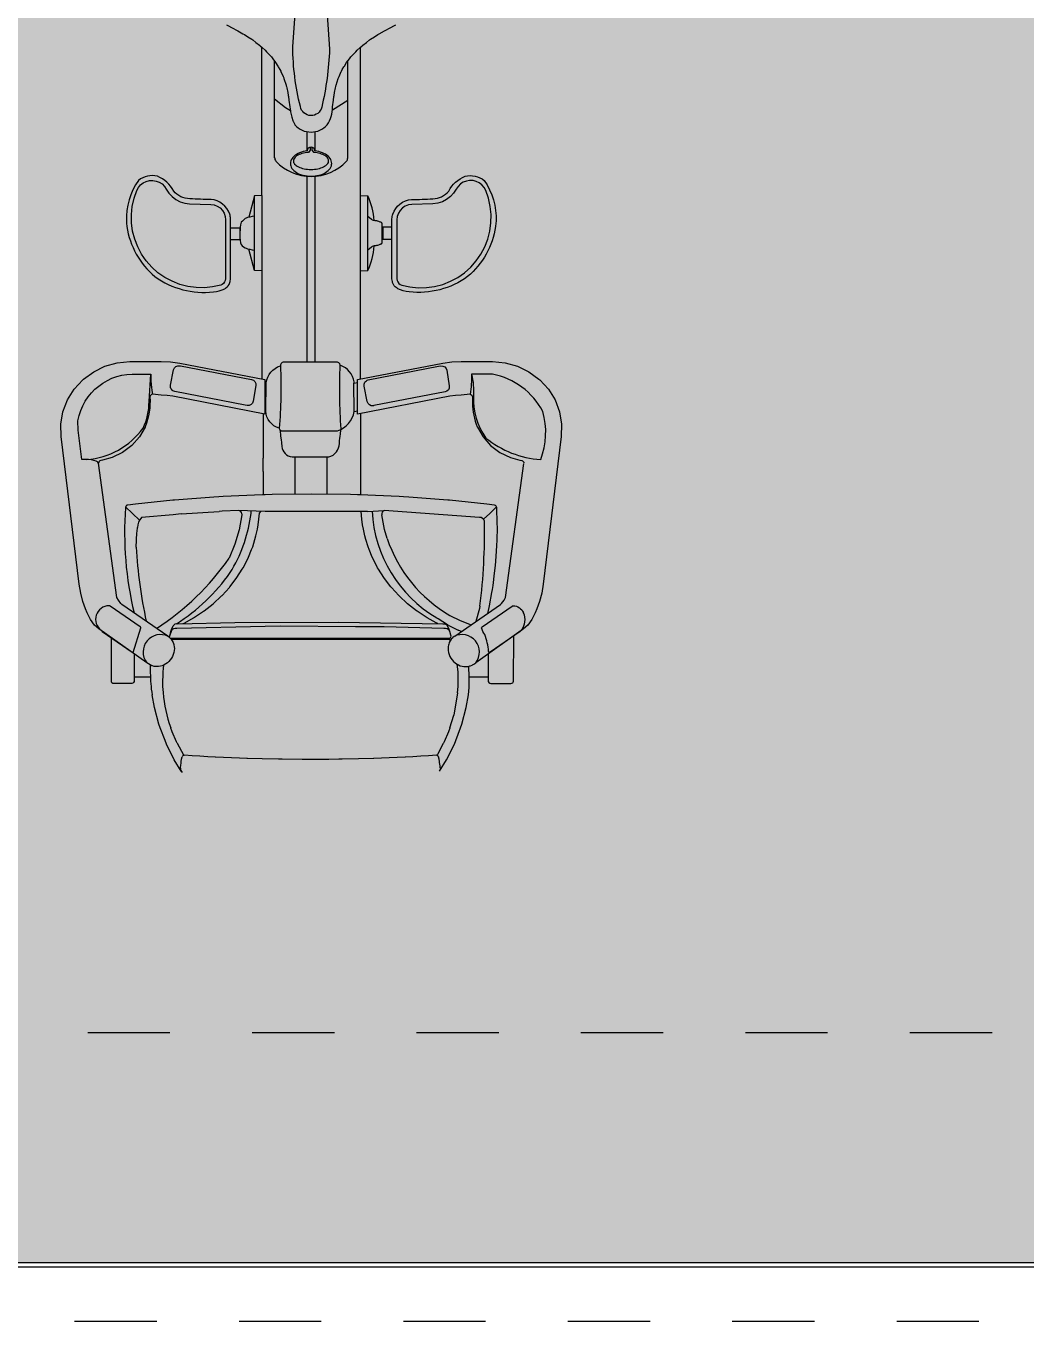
# Model space of a CAD drawing. Header units: metres. Extents: x -154 to 570, y -18 to 184.
# Drawn here: x -19.585 to -18.368, y 3.204 to 4.78 of the extents above; entities that cross this region are included whole.
import ezdxf
from ezdxf.xclip import XClip

# ---------------------------------------------------------------- set-up
doc = ezdxf.new("R2010")
doc.units = ezdxf.units.M
doc.header["$XCLIPFRAME"] = 0
doc.linetypes.add('PUC TORRE B$0$DASHEDX2', pattern=[1.5, 1, -0.5])
doc.linetypes.add('PUC TORRE B$0$ESTILO_TQS_0004', pattern=[1.12, 0.5, -0.2, 0.01, -0.2, 0.01, -0.2])
for name, color, linetype in [('ARQ-AUX', 7, 'Continuous'), ('PUC TORRE B$0$1', 232, 'PUC TORRE B$0$DASHEDX2'), ('PUC TORRE B$0$205', 7, 'PUC TORRE B$0$ESTILO_TQS_0004'), ('PUC TORRE B$0$LAY', 7, 'Continuous'), ('PUC$0$ARQ-ALV ACAB', 4, 'Continuous'), ('PUC$0$ARQ-ALV OSSO', 5, 'Continuous')]:
    doc.layers.add(name, color=color, linetype=linetype)
doc.layers.add('PUC$0$ARQ-FORRO', color=9, linetype='Continuous', lineweight=5)

# ---------------------------------------------------------------- blocks, each defined once
blk = doc.blocks.new('PUC TORRE B$0$A$Cf91409fb')
at = {"layer": 'PUC TORRE B$0$LAY'}
for points in [[(-10.5377, 0.7162), (-10.5292, 0.7118), (-10.5263, 0.7103), (-10.5238, 0.7089), (-10.5176, 0.7054), (-10.5156, 0.7043), (-10.5118, 0.7018), (-10.5069, 0.6986), (-10.5057, 0.6978), (-10.502, 0.6949), (-10.4974, 0.6914), (-10.4966, 0.6908), (-10.4942, 0.6886), (-10.4906, 0.6853), (-10.4889, 0.6835), (-10.4837, 0.678), (-10.483, 0.6771), (-10.4812, 0.6748), (-10.4778, 0.6704), (-10.475, 0.6658), (-10.4745, 0.665), (-10.4725, 0.6618), (-10.4715, 0.6597), (-10.4713, 0.6595), (-10.4687, 0.6534), (-10.468, 0.6517), (-10.4677, 0.6511), (-10.465, 0.6427), (-10.4648, 0.642), (-10.4647, 0.6414), (-10.4643, 0.6394), (-10.463, 0.6337), (-10.4625, 0.6304), (-10.4623, 0.629), (-10.4617, 0.6247), (-10.4606, 0.6163), (-10.4598, 0.6114), (-10.4596, 0.6105), (-10.4586, 0.6056), (-10.4586, 0.6054), (-10.4582, 0.6038), (-10.4569, 0.5998), (-10.4568, 0.5996), (-10.4566, 0.5989), (-10.4545, 0.5949), (-10.4543, 0.5946, 0.449809), (-10.415, 0.5945, 0.159486), (-10.4087, 0.6163), (-10.4075, 0.6247), (-10.407, 0.629), (-10.4067, 0.6304), (-10.4062, 0.6337), (-10.405, 0.6394), (-10.4046, 0.6414), (-10.4044, 0.642), (-10.4042, 0.6427), (-10.4016, 0.6511), (-10.4013, 0.6517), (-10.4006, 0.6534), (-10.3979, 0.6595), (-10.3978, 0.6597), (-10.3967, 0.6618), (-10.3948, 0.665), (-10.3942, 0.6658), (-10.3914, 0.6704), (-10.388, 0.6748), (-10.3862, 0.6771), (-10.3856, 0.678), (-10.3804, 0.6835), (-10.3786, 0.6853), (-10.375, 0.6886), (-10.3726, 0.6908), (-10.3718, 0.6914), (-10.3672, 0.6949), (-10.3635, 0.6978), (-10.3623, 0.6986), (-10.3575, 0.7018), (-10.3536, 0.7043), (-10.3517, 0.7054), (-10.3455, 0.7089), (-10.343, 0.7103), (-10.34, 0.7118), (-10.3316, 0.7162)], [(-10.4241, 0.8599), (-10.4122, 0.6865, -0.047348), (-10.4217, 0.616, -0.812276), (-10.4477, 0.6168, -0.059627), (-10.4569, 0.6893), (-10.4449, 0.8614)], [(-10.479, 0.5548, 0.189826), (-10.4774, 0.5503, 0.431689), (-10.3916, 0.5503, 0.202758), (-10.3901, 0.5543), (-10.3901, 0.6721)], [(-10.43, 0.5628, 0.97229), (-10.4395, 0.5628)], [(-10.4357, 0.5673), (-10.4357, 0.5656), (-10.4357, 0.5648, -0.15411), (-10.4359, 0.5639), (-10.438, 0.5609)], [(-10.4339, 0.5673), (-10.4339, 0.5656), (-10.4339, 0.5648, 0.15411), (-10.4336, 0.5639), (-10.4315, 0.5609)], [(-10.4395, 0.5628, 0.067265), (-10.4486, 0.5605, 0.088718), (-10.4556, 0.5562, 0.129004), (-10.4594, 0.5506, 0.157649), (-10.4594, 0.5446, 0.129514), (-10.4557, 0.539, 0.089074), (-10.4487, 0.5347, 0.067411), (-10.4396, 0.5324, 0.061203), (-10.4298, 0.5324, 0.067469), (-10.4207, 0.5347, 0.089215), (-10.4138, 0.539, 0.129714), (-10.41, 0.5446, 0.157646), (-10.4101, 0.5507, 0.128803), (-10.4139, 0.5563, 0.088579), (-10.4209, 0.5605, 0.067208), (-10.43, 0.5628, 0.061205)], [(-10.438, 0.5609, 0.053785), (-10.446, 0.5595, 0.076535), (-10.4522, 0.5567, 0.135428), (-10.4557, 0.553, 0.199813), (-10.4559, 0.5489, 0.145196), (-10.4528, 0.545, 0.081147), (-10.4469, 0.5421, 0.055317), (-10.439, 0.5405, 0.048771), (-10.4305, 0.5405, 0.055279), (-10.4227, 0.5421, 0.081034), (-10.4168, 0.545, 0.144967), (-10.4136, 0.5488, 0.19984), (-10.4138, 0.553, 0.135649), (-10.4173, 0.5567, 0.076635), (-10.4235, 0.5595, 0.053818), (-10.4315, 0.5609, 0.04885)], [(-10.3579, 0.4782, 0.093667), (-10.3658, 0.5082)], [(-10.5033, 0.4835), (-10.5065, 0.4829), (-10.5092, 0.4824), (-10.5114, 0.4819), (-10.5122, 0.4817), (-10.5138, 0.4812), (-10.5148, 0.4807), (-10.515, 0.4806), (-10.5182, 0.4775), (-10.5198, 0.4761, 0.083956), (-10.5206, 0.4511, 0.243568), (-10.515, 0.445), (-10.5148, 0.4449), (-10.5138, 0.4444), (-10.5122, 0.4439), (-10.5114, 0.4437), (-10.5092, 0.4432), (-10.5065, 0.4427), (-10.5033, 0.4422)], [(-10.3658, 0.4172, 0.093667), (-10.3579, 0.4472)], [(-10.6067, -0.0291), (-10.6062, -0.0297), (-10.6047, -0.0313), (-10.6035, -0.0332), (-10.6025, -0.0352), (-10.6017, -0.0374), (-10.6016, -0.038), (-10.6012, -0.0403), (-10.601, -0.0426), (-10.6012, -0.045), (-10.6016, -0.0474), (-10.6023, -0.0498), (-10.6033, -0.0521), (-10.6045, -0.0543), (-10.6059, -0.0563), (-10.6076, -0.0582), (-10.6094, -0.0599), (-10.6114, -0.0613), (-10.6135, -0.0625), (-10.6157, -0.0634), (-10.618, -0.0641), (-10.6203, -0.0644), (-10.6209, -0.0645), (-10.6232, -0.0645), (-10.6254, -0.0643), (-10.6276, -0.0637), (-10.6283, -0.0634), (-10.6346, -0.0597), (-10.6927, -0.0187), (-10.698, -0.014), (-10.7028, -0.0073), (-10.7071, 0.0011), (-10.709, 0.0058), (-10.7123, 0.0148), (-10.7148, 0.0249), (-10.7166, 0.0359), (-10.7387, 0.2153), (-10.739, 0.2305), (-10.7365, 0.2456), (-10.7311, 0.2599), (-10.723, 0.2729), (-10.7125, 0.2843), (-10.7114, 0.2852), (-10.6991, 0.2943), (-10.6854, 0.3011), (-10.6705, 0.3052), (-10.6551, 0.3066), (-10.6169, 0.3067), (-10.6056, 0.3062), (-10.5944, 0.3046), (-10.4908, 0.2846), (-10.4908, 0.2427), (-10.6029, 0.2644), (-10.6099, 0.2653), (-10.6169, 0.2657), (-10.6277, 0.2668, 0.301439), (-10.6308, 0.2637, -0.114381), (-10.6365, 0.2271), (-10.6366, 0.2269), (-10.6435, 0.2149), (-10.6527, 0.2044), (-10.664, 0.1959), (-10.6767, 0.1897), (-10.6883, 0.1868), (-10.6905, 0.1862), (-10.6915, 0.1858), (-10.6924, 0.1852), (-10.693, 0.1843), (-10.693, 0.1841), (-10.6932, 0.1831), (-10.6942, 0.1844), (-10.6943, 0.1845), (-10.6952, 0.1852), (-10.6959, 0.1856), (-10.6988, 0.1864), (-10.7017, 0.1872), (-10.7056, 0.1874), (-10.7095, 0.1876), (-10.7136, 0.1873), (-10.718, 0.223), (-10.7183, 0.2345, -0.383943), (-10.6456, 0.2913), (-10.6296, 0.2913), (-10.6295, 0.2869), (-10.6294, 0.283), (-10.6291, 0.2786), (-10.6289, 0.275), (-10.6285, 0.2717), (-10.6281, 0.2689), (-10.6277, 0.2668)], [(-10.4702, 0.2034, 0.349614), (-10.4577, 0.1907), (-10.4132, 0.1907, 0.349601), (-10.4003, 0.2071), (-10.4002, 0.208), (-10.3999, 0.21), (-10.3995, 0.2133), (-10.3992, 0.2155), (-10.3989, 0.2188), (-10.3987, 0.2199), (-10.3985, 0.2219), (-10.3982, 0.2249, -0.027381), (-10.3992, 0.3021, 0.400188), (-10.4045, 0.306), (-10.4685, 0.306, 0.344495), (-10.472, 0.3012, -0.031058), (-10.4734, 0.2254, -0.314039), (-10.4898, 0.2462), (-10.4891, 0.2808, -0.318493), (-10.472, 0.3012)], [(-10.3821, 0.2818, 0.27166), (-10.3992, 0.3021)], [(-10.2413, 0.2668), (-10.2521, 0.2657), (-10.2591, 0.2653), (-10.266, 0.2644), (-10.3782, 0.2427), (-10.3782, 0.2438), (-10.3782, 0.2461), (-10.3782, 0.2469), (-10.3782, 0.2498), (-10.3782, 0.2537), (-10.3782, 0.26), (-10.3782, 0.2617), (-10.3782, 0.2704), (-10.3782, 0.2713), (-10.3782, 0.2775), (-10.3782, 0.2804), (-10.3782, 0.2823), (-10.3782, 0.2846), (-10.2745, 0.3046), (-10.2634, 0.3062), (-10.2521, 0.3067), (-10.2139, 0.3066), (-10.1985, 0.3052), (-10.1836, 0.3011), (-10.1698, 0.2943), (-10.1576, 0.2852), (-10.1565, 0.2843), (-10.146, 0.2729), (-10.1379, 0.2599), (-10.1325, 0.2456), (-10.1299, 0.2305), (-10.1303, 0.2153), (-10.1523, 0.0359), (-10.1541, 0.0249), (-10.1567, 0.0148), (-10.16, 0.0058), (-10.1619, 0.0011), (-10.1662, -0.0073), (-10.171, -0.014), (-10.1763, -0.0187), (-10.2344, -0.0597, 0.796532), (-10.2606, -0.0277), (-10.2623, -0.0291), (-10.2628, -0.0297), (-10.2643, -0.0313), (-10.2655, -0.0332), (-10.2665, -0.0352), (-10.2672, -0.0374), (-10.2674, -0.038), (-10.2678, -0.0403), (-10.268, -0.0426), (-10.2678, -0.045), (-10.2674, -0.0474), (-10.2667, -0.0498), (-10.2657, -0.0521), (-10.2645, -0.0543), (-10.263, -0.0563), (-10.2614, -0.0582), (-10.2596, -0.0599), (-10.2576, -0.0613), (-10.2555, -0.0625), (-10.2533, -0.0634), (-10.251, -0.0641), (-10.2487, -0.0644), (-10.2481, -0.0645), (-10.2458, -0.0645), (-10.2436, -0.0643), (-10.2414, -0.0637), (-10.2407, -0.0634), (-10.2386, -0.0626), (-10.2384, -0.0624), (-10.2368, -0.0614), (-10.2344, -0.0597)], [(-10.2394, 0.2913, -0.070135), (-10.2371, 0.2646, 0.168646), (-10.2221, 0.2136, 0.152931), (-10.1554, 0.1873, 0.161102), (-10.1527, 0.2458, 0.2253), (-10.2139, 0.2913), (-10.2394, 0.2913, -0.046233), (-10.2413, 0.2668, -0.30186), (-10.2382, 0.2637), (-10.2382, 0.2559, 0.104633), (-10.2325, 0.2271), (-10.2324, 0.2269), (-10.2255, 0.2149), (-10.2163, 0.2044), (-10.205, 0.1959), (-10.1922, 0.1897), (-10.1807, 0.1868), (-10.1785, 0.1862), (-10.1774, 0.1858), (-10.1766, 0.1852), (-10.176, 0.1843), (-10.1759, 0.1841), (-10.1758, 0.1834)], [(-10.639, 0.2257, 0.116824), (-10.6318, 0.258)], [(-10.4734, 0.2254, 0.365363), (-10.4694, 0.2222), (-10.4024, 0.2222, 0.267959), (-10.3821, 0.2459)], [(-10.7076, 0.1875, 0.223445), (-10.639, 0.2257)], [(-10.2196, 0.0005), (-10.2193, 0.0017), (-10.2177, 0.0096), (-10.2147, 0.0256), (-10.2141, 0.0294), (-10.2133, 0.0342), (-10.2115, 0.0493), (-10.2103, 0.0584), (-10.2096, 0.0693), (-10.2086, 0.0828), (-10.2084, 0.0894), (-10.2081, 0.1048), (-10.2082, 0.1096), (-10.2087, 0.129, 0.26476), (-10.2115, 0.132), (-10.2209, 0.1331), (-10.2661, 0.1378), (-10.2683, 0.138), (-10.3159, 0.1417), (-10.3221, 0.142), (-10.3275, 0.1424), (-10.3752, 0.1445), (-10.3783, 0.1446), (-10.3868, 0.1448), (-10.4345, 0.1454), (-10.4822, 0.1448), (-10.4907, 0.1446), (-10.4938, 0.1445), (-10.5415, 0.1424), (-10.5468, 0.142), (-10.553, 0.1417), (-10.6006, 0.138), (-10.6029, 0.1378), (-10.6481, 0.1331), (-10.6575, 0.132, 0.439167), (-10.6603, 0.129, 0.078917), (-10.6499, 0.0008)], [(-10.6409, 0.1168, 0.181418), (-10.646, 0.1046)], [(-10.533, 0.0499, 0.102103), (-10.5083, 0.1174)], [(-10.5188, 0.1213, 0.350831), (-10.5231, 0.1254)], [(-10.3605, 0.1244, 0.250366), (-10.2819, -0.0053)], [(-10.3459, 0.1254, 0.38785), (-10.3486, 0.1203)], [(-10.2238, 0.1126, 0.358317), (-10.2298, 0.117)], [(-10.2292, 0.0091, 0.035263), (-10.2238, 0.1126)], [(-10.6473, 0.0807, 0.041298), (-10.6351, -0.0094)], [(-10.3422, 0.0915, 0.181556), (-10.2658, -0.0022)], [(-10.6227, -0.018, 0.100821), (-10.5345, 0.0674)], [(-10.5983, -0.0125, 0.094666), (-10.533, 0.0499)], [(-10.1765, 0.0012, -0.262772), (-10.179, -0.0204), (-10.1797, -0.0211), (-10.1804, -0.0216), (-10.2168, -0.0468), (-10.2172, -0.0471), (-10.2177, -0.0473, -0.262293), (-10.2187, -0.0459, 0.067039), (-10.2233, -0.0256, -0.081114), (-10.2274, -0.0173), (-10.2271, -0.0167), (-10.2265, -0.0163), (-10.1901, 0.009), (-10.1895, 0.0093), (-10.1887, 0.0096, -0.29489), (-10.1764, 0.0011)], [(-10.6497, -0.049), (-10.6497, -0.0817), (-10.6499, -0.0827), (-10.6506, -0.0839), (-10.6516, -0.0846), (-10.6529, -0.0849), (-10.6759, -0.0849, -0.41262), (-10.6775, -0.0833), (-10.6775, -0.0833), (-10.6775, -0.0822), (-10.6776, -0.0293)], [(-10.6084, -0.0277, 0.796551), (-10.6346, -0.0597)], [(-10.2667, -0.0301, 0.456939), (-10.2645, -0.0261)], [(-10.2192, -0.0491), (-10.2192, -0.0526), (-10.2192, -0.0574), (-10.2192, -0.062), (-10.2192, -0.0663), (-10.2192, -0.0701), (-10.2192, -0.0735), (-10.2192, -0.0764), (-10.2192, -0.0787), (-10.2192, -0.0804), (-10.2192, -0.0814), (-10.2192, -0.0817), (-10.2191, -0.0827), (-10.2184, -0.0839), (-10.2173, -0.0846), (-10.216, -0.0849), (-10.1915, -0.0849, 0.406198), (-10.1884, -0.0823), (-10.1882, -0.0271)], [(-10.6302, -0.072, 0.043548), (-10.628, -0.0987)], [(-10.2431, -0.0987, 0.042725), (-10.2429, -0.0641)], [(-10.6146, -0.0961, 0.069926), (-10.6053, -0.139)], [(-10.5887, -0.1724, 0.329081), (-10.5916, -0.1741)], [(-10.5936, -0.188, 0.136009), (-10.5915, -0.1933)]]:
    blk.add_lwpolyline(points, format="xyb", dxfattribs=at)
for points in [[(-10.4945, 0.5087), (-10.4945, 0.6888)], [(-10.3747, 0.4169), (-10.3747, 0.6889)], [(-10.479, 0.5543), (-10.479, 0.6719)], [(-10.479, 0.626), (-10.4658, 0.6157), (-10.4599, 0.612)], [(-10.3901, 0.6242), (-10.4088, 0.6126)], [(-10.4398, 0.5863), (-10.4398, 0.5824), (-10.4398, 0.5807), (-10.4398, 0.5628)], [(-10.4296, 0.5628), (-10.4296, 0.5863)], [(-10.4398, 0.5324), (-10.4398, 0.306)], [(-10.4297, 0.306), (-10.4297, 0.4464), (-10.4297, 0.5324)], [(-10.4945, 0.4169), (-10.5033, 0.4172), (-10.5033, 0.5084), (-10.5105, 0.4821)], [(-10.4945, 0.5087), (-10.5033, 0.5084)], [(-10.4945, 0.5087), (-10.4945, 0.2852)], [(-10.3747, 0.5087), (-10.3658, 0.5084)], [(-10.3747, 0.2852), (-10.3747, 0.4169), (-10.3658, 0.4172), (-10.3656, 0.5082)], [(-10.3656, 0.4835), (-10.3613, 0.4798), (-10.3603, 0.4792), (-10.3592, 0.4788), (-10.3587, 0.4786), (-10.358, 0.4784), (-10.357, 0.4783), (-10.3558, 0.4781), (-10.3552, 0.478), (-10.3541, 0.4778), (-10.3538, 0.4777), (-10.3527, 0.4774), (-10.352, 0.4771), (-10.3509, 0.4767), (-10.3506, 0.4766), (-10.3502, 0.4764), (-10.3496, 0.476), (-10.3491, 0.4757), (-10.349, 0.4755), (-10.3486, 0.475), (-10.3486, 0.4746), (-10.3486, 0.451), (-10.3486, 0.4506), (-10.349, 0.4502), (-10.3491, 0.4499), (-10.3496, 0.4496), (-10.3502, 0.4492), (-10.3506, 0.449), (-10.3509, 0.4489), (-10.352, 0.4485), (-10.3527, 0.4482), (-10.3538, 0.4479), (-10.3541, 0.4479), (-10.3552, 0.4476), (-10.3558, 0.4475), (-10.357, 0.4473), (-10.358, 0.4472), (-10.3587, 0.447), (-10.3592, 0.4468), (-10.3603, 0.4464), (-10.3613, 0.4458), (-10.3656, 0.4422)], [(-10.5326, 0.4692), (-10.5214, 0.4692), (-10.5214, 0.4667), (-10.5214, 0.4635), (-10.5214, 0.4601), (-10.5214, 0.457), (-10.5214, 0.4545), (-10.5326, 0.4545)], [(-10.3363, 0.47), (-10.3475, 0.47), (-10.3475, 0.4675), (-10.3475, 0.4643), (-10.3475, 0.4609), (-10.3475, 0.4578), (-10.3475, 0.4553), (-10.3363, 0.4553)], [(-10.5033, 0.4172), (-10.5105, 0.4435)], [(-10.6318, 0.258), (-10.6296, 0.2913)], [(-10.4909, 0.2812), (-10.4891, 0.2808)], [(-10.3828, 0.2803), (-10.3782, 0.2812)], [(-10.3821, 0.2459), (-10.3828, 0.2803)], [(-10.3821, 0.2816), (-10.3821, 0.2818)], [(-10.3821, 0.2804), (-10.3821, 0.2816)], [(-10.4928, 0.243), (-10.4928, 0.1889)], [(-10.4908, 0.2465), (-10.4898, 0.2462)], [(-10.3821, 0.2459), (-10.3782, 0.2465)], [(-10.3741, 0.1444), (-10.3741, 0.2296), (-10.3741, 0.2381), (-10.3741, 0.2435)], [(-10.4725, 0.2236), (-10.4724, 0.2219), (-10.4722, 0.2202), (-10.472, 0.2188), (-10.4718, 0.2164), (-10.4714, 0.2133), (-10.4711, 0.2113), (-10.4707, 0.208), (-10.4701, 0.2029)], [(-10.4231, 0.2222), (-10.423, 0.2222)], [(-10.3741, 0.209), (-10.3741, 0.2089)], [(-10.3741, 0.2086), (-10.3741, 0.2089)], [(-10.4546, 0.1907), (-10.4546, 0.1452)], [(-10.4149, 0.1452), (-10.4149, 0.1907)], [(-10.6708, 0.0197), (-10.6932, 0.1831)], [(-10.4928, 0.1729), (-10.4928, 0.1889)], [(-10.1982, 0.0197), (-10.1758, 0.1827)], [(-10.4928, 0.1729), (-10.4928, 0.1445)], [(-10.4345, 0.1452), (-10.4345, 0.1454)], [(-10.6602, 0.13), (-10.6432, 0.1138)], [(-10.209, 0.1298), (-10.2135, 0.1255), (-10.2144, 0.1246), (-10.2174, 0.1218), (-10.2248, 0.1147)], [(-10.6023, 0.1203), (-10.6409, 0.1168)], [(-10.5928, 0.1212), (-10.6023, 0.1203)], [(-10.5928, 0.1212), (-10.5464, 0.1242)], [(-10.5537, 0.012), (-10.5435, 0.0215), (-10.543, 0.0219), (-10.5341, 0.0317), (-10.5336, 0.0324), (-10.5258, 0.0426), (-10.5249, 0.0438), (-10.5184, 0.054), (-10.5173, 0.0558), (-10.5121, 0.0659), (-10.5108, 0.0685), (-10.507, 0.078), (-10.5057, 0.0811), (-10.503, 0.0902), (-10.5017, 0.0945), (-10.5, 0.1026), (-10.4989, 0.1081), (-10.4982, 0.1148), (-10.4974, 0.122)], [(-10.5231, 0.1254), (-10.5429, 0.1244), (-10.5464, 0.1242)], [(-10.5188, 0.1213), (-10.5187, 0.1209), (-10.5188, 0.1201), (-10.522, 0.102), (-10.5273, 0.0844), (-10.5345, 0.0674)], [(-10.4905, 0.1243), (-10.5231, 0.1254)], [(-10.5083, 0.1174), (-10.5075, 0.1217)], [(-10.5075, 0.1217), (-10.5076, 0.1249)], [(-10.4974, 0.122), (-10.4955, 0.1244)], [(-10.3662, 0.124), (-10.4905, 0.1243)], [(-10.3173, 0.012), (-10.3275, 0.0215), (-10.328, 0.0219), (-10.3369, 0.0317), (-10.3375, 0.0324), (-10.3453, 0.0426), (-10.3462, 0.0438), (-10.3526, 0.054), (-10.3537, 0.0558), (-10.3589, 0.0659), (-10.3602, 0.0685), (-10.3641, 0.078), (-10.3653, 0.0811), (-10.3681, 0.0902), (-10.3694, 0.0945), (-10.371, 0.1026), (-10.3721, 0.1081), (-10.3728, 0.1148), (-10.3738, 0.1242)], [(-10.3662, 0.124), (-10.3459, 0.1254)], [(-10.3422, 0.0915), (-10.3454, 0.1024), (-10.3486, 0.1203)], [(-10.2298, 0.117), (-10.3459, 0.1254)], [(-10.6473, 0.0807), (-10.6465, 0.0984), (-10.6464, 0.0999), (-10.646, 0.1046)], [(-10.6648, 0.0111), (-10.6661, 0.0123), (-10.6691, 0.0164), (-10.6708, 0.0197)], [(-10.2041, 0.0111), (-10.2029, 0.0123), (-10.1999, 0.0164), (-10.1982, 0.0197)], [(-10.609, -0.0274), (-10.6648, 0.0111)], [(-10.5903, -0.0122), (-10.5884, -0.0112), (-10.5777, -0.0053), (-10.5763, -0.0044), (-10.5654, 0.0028), (-10.5647, 0.0034), (-10.5538, 0.0119)], [(-10.2806, -0.0122), (-10.2826, -0.0112), (-10.2933, -0.0053), (-10.2947, -0.0044), (-10.3057, 0.0028), (-10.3063, 0.0034), (-10.3172, 0.0119)], [(-10.26, -0.0274), (-10.2041, 0.0111)], [(-10.2292, 0.0091), (-10.2299, 0.0062), (-10.2343, -0.0097)], [(-10.6057, -0.0232), (-10.6045, -0.0192), (-10.6025, -0.0149)], [(-10.6031, -0.0188), (-10.6018, -0.0182), (-10.6016, -0.0182), (-10.6, -0.0179), (-10.5996, -0.0178), (-10.598, -0.0178), (-10.4904, -0.0154), (-10.4719, -0.015), (-10.3807, -0.0156), (-10.3458, -0.0158), (-10.273, -0.0178), (-10.2715, -0.0178), (-10.2711, -0.0179), (-10.2695, -0.0182), (-10.2693, -0.0182), (-10.268, -0.0188)], [(-10.5966, -0.0123), (-10.5983, -0.0125), (-10.5998, -0.0129), (-10.6002, -0.013), (-10.6013, -0.0136), (-10.6017, -0.0139), (-10.6022, -0.0144), (-10.6025, -0.0149)], [(-10.5966, -0.0123), (-10.5274, -0.011), (-10.4009, -0.0104), (-10.2745, -0.0123)], [(-10.2807, -0.0061), (-10.2819, -0.0053)], [(-10.2802, -0.0065), (-10.2807, -0.0061)], [(-10.2686, -0.0136), (-10.2802, -0.0065)], [(-10.2745, -0.0123), (-10.2727, -0.0125), (-10.2713, -0.0129), (-10.2709, -0.013), (-10.2697, -0.0136), (-10.2693, -0.0139), (-10.2688, -0.0144), (-10.2686, -0.0149)], [(-10.2678, -0.0141), (-10.2686, -0.0136)], [(-10.2654, -0.0232), (-10.2666, -0.0192), (-10.2686, -0.0149)], [(-10.2678, -0.0141), (-10.2559, -0.0201)], [(-10.2658, -0.0022), (-10.2532, -0.0084), (-10.24, -0.0136)], [(-10.6067, -0.0291), (-10.6084, -0.0277)], [(-10.6057, -0.0232), (-10.6058, -0.0235), (-10.6073, -0.0286)], [(-10.604, -0.0197), (-10.6054, -0.0229), (-10.6065, -0.0261)], [(-10.6044, -0.0301), (-10.6048, -0.0301), (-10.606, -0.0299), (-10.606, -0.0298)], [(-10.6046, -0.0316), (-10.6043, -0.0315), (-10.6018, -0.0312)], [(-10.2667, -0.0301), (-10.6044, -0.0301)], [(-10.6031, -0.0189), (-10.604, -0.0197)], [(-10.6018, -0.0312), (-10.2692, -0.0312)], [(-10.2692, -0.0312), (-10.2667, -0.0315), (-10.2664, -0.0316), (-10.2663, -0.0316), (-10.2649, -0.0322)], [(-10.2679, -0.0189), (-10.2671, -0.0197)], [(-10.2645, -0.0261), (-10.2656, -0.0229), (-10.2671, -0.0197)], [(-10.2645, -0.0261), (-10.2653, -0.0235), (-10.2654, -0.0232)], [(-10.2519, -0.0218), (-10.2548, -0.0207), (-10.2559, -0.0201)], [(-10.6303, -0.0626), (-10.6306, -0.0671), (-10.6305, -0.0684), (-10.6302, -0.072)], [(-10.6143, -0.0628), (-10.6151, -0.071), (-10.6151, -0.0711), (-10.6153, -0.0861), (-10.6152, -0.0886), (-10.6146, -0.0961)], [(-10.2565, -0.0964), (-10.2559, -0.0886), (-10.2557, -0.0861), (-10.2559, -0.0711), (-10.2559, -0.071), (-10.2569, -0.0617)], [(-10.6497, -0.0769), (-10.63, -0.0769)], [(-10.2422, -0.0769), (-10.2192, -0.0769)], [(-10.5927, -0.1917), (-10.6011, -0.1778), (-10.6106, -0.1587), (-10.6123, -0.1545), (-10.6181, -0.139), (-10.6197, -0.1346), (-10.625, -0.1143), (-10.628, -0.0987)], [(-10.2784, -0.1917), (-10.2699, -0.1778), (-10.2604, -0.1587), (-10.2587, -0.1545), (-10.253, -0.139), (-10.2514, -0.1346), (-10.246, -0.1143), (-10.2431, -0.0987)], [(-10.2565, -0.0964), (-10.261, -0.1234)], [(-10.2657, -0.1388), (-10.261, -0.1234)], [(-10.5896, -0.1724), (-10.5973, -0.158), (-10.5975, -0.1575), (-10.5982, -0.1561), (-10.6035, -0.1437), (-10.6039, -0.1428), (-10.6052, -0.1393), (-10.6053, -0.139)], [(-10.2657, -0.139), (-10.2659, -0.1393), (-10.2671, -0.1428), (-10.2675, -0.1437), (-10.2729, -0.1561), (-10.2735, -0.1575), (-10.2738, -0.158), (-10.281, -0.1716)], [(-10.4355, -0.1774), (-10.4457, -0.1774), (-10.47, -0.1772), (-10.4741, -0.1771), (-10.4942, -0.1767), (-10.5122, -0.1762), (-10.5127, -0.1762), (-10.5218, -0.1758), (-10.5315, -0.1755), (-10.5509, -0.1746), (-10.5512, -0.1746), (-10.5603, -0.1741), (-10.5698, -0.1735), (-10.5793, -0.173), (-10.5887, -0.1724)], [(-10.2823, -0.1724), (-10.2918, -0.173), (-10.3013, -0.1735), (-10.3107, -0.1741), (-10.3199, -0.1746), (-10.3202, -0.1746), (-10.3395, -0.1755), (-10.3492, -0.1758), (-10.3584, -0.1762), (-10.3589, -0.1762), (-10.3768, -0.1767), (-10.3969, -0.1771), (-10.4011, -0.1772), (-10.4132, -0.1773), (-10.4254, -0.1774), (-10.4355, -0.1774)], [(-10.2818, -0.1723), (-10.2823, -0.1724)], [(-10.2815, -0.1721), (-10.2818, -0.1722)], [(-10.2816, -0.1724), (-10.2814, -0.1725), (-10.2812, -0.1726), (-10.2809, -0.1727), (-10.2807, -0.1728), (-10.2804, -0.1731), (-10.2801, -0.1733)], [(-10.2814, -0.172), (-10.2815, -0.1721)], [(-10.281, -0.1716), (-10.2813, -0.172)], [(-10.5936, -0.188), (-10.5935, -0.1867), (-10.5932, -0.185), (-10.5928, -0.1813)], [(-10.5928, -0.1812), (-10.5925, -0.1798), (-10.5921, -0.177), (-10.5916, -0.1741)], [(-10.28, -0.1734), (-10.2795, -0.1741)], [(-10.2783, -0.1812), (-10.2785, -0.1798), (-10.279, -0.177), (-10.2795, -0.1741)], [(-10.2775, -0.188), (-10.2776, -0.1867), (-10.2778, -0.185), (-10.2783, -0.1813)]]:
    blk.add_lwpolyline(points, dxfattribs=at)
for points in [[(-10.5326, 0.4803, 0.056656), (-10.5336, 0.4859, 0.295582), (-10.5564, 0.5038, -0.019788), (-10.5823, 0.5047, -0.230191), (-10.6018, 0.514, 0.173098), (-10.6216, 0.5321, 0.226518), (-10.6447, 0.527, 0.165525), (-10.6593, 0.4773), (-10.6591, 0.4749), (-10.6587, 0.4708, 0.183891), (-10.6246, 0.41, 0.188055), (-10.5535, 0.3914, 0.085958), (-10.5396, 0.3952), (-10.5388, 0.3957), (-10.5367, 0.3974), (-10.5355, 0.3988), (-10.5345, 0.4004), (-10.5334, 0.4029), (-10.5331, 0.4038), (-10.5326, 0.4074)], [(-10.2866, 0.5047, 0.230191), (-10.2672, 0.514, -0.173098), (-10.2474, 0.5321, -0.226518), (-10.2242, 0.527, -0.165525), (-10.2097, 0.4773), (-10.2098, 0.4749), (-10.2102, 0.4708, -0.183891), (-10.2443, 0.41, -0.188055), (-10.3154, 0.3914, -0.085958), (-10.3293, 0.3952), (-10.3301, 0.3957), (-10.3322, 0.3974), (-10.3334, 0.3988), (-10.3344, 0.4004), (-10.3356, 0.4029), (-10.3358, 0.4038), (-10.3363, 0.4074), (-10.3363, 0.4803, -0.056656), (-10.3353, 0.4859, -0.295582), (-10.3125, 0.5038, 0.019788)], [(-10.5072, 0.2848, -0.414146), (-10.5019, 0.2775), (-10.5051, 0.2585, -0.414198), (-10.5124, 0.2532), (-10.515, 0.2537), (-10.6005, 0.2702, -0.415114), (-10.6056, 0.2777), (-10.6019, 0.2965, -0.414166), (-10.5944, 0.3015), (-10.5936, 0.3014)], [(-10.3664, 0.2579), (-10.3701, 0.2768, -0.415114), (-10.3651, 0.2842), (-10.2795, 0.3008), (-10.2769, 0.3012, -0.414198), (-10.2696, 0.296), (-10.2665, 0.2769, -0.414146), (-10.2717, 0.2696), (-10.3582, 0.2531), (-10.3589, 0.2529, -0.414166)], [(-10.69, -0.0204), (-10.6892, -0.0211), (-10.6886, -0.0216), (-10.6522, -0.0468), (-10.6517, -0.0471), (-10.6512, -0.0473), (-10.6416, -0.0173), (-10.6419, -0.0167), (-10.6424, -0.0163), (-10.6789, 0.009), (-10.6795, 0.0093), (-10.6803, 0.0096, 0.715477)]]:
    blk.add_lwpolyline(points, format="xyb", close=True, dxfattribs=at)
for points in [[(-10.5387, 0.4792), (-10.5387, 0.4074), (-10.539, 0.4053), (-10.5398, 0.4034), (-10.5411, 0.4017), (-10.5427, 0.4004), (-10.5446, 0.3996), (-10.5545, 0.3974), (-10.5645, 0.3964), (-10.5746, 0.3966), (-10.5846, 0.398), (-10.5943, 0.4005), (-10.6037, 0.4042), (-10.6126, 0.409), (-10.6209, 0.4147), (-10.6284, 0.4214), (-10.6351, 0.429), (-10.6408, 0.4373), (-10.6455, 0.4462), (-10.6492, 0.4556), (-10.6517, 0.4653), (-10.6531, 0.4753), (-10.6532, 0.4854), (-10.6522, 0.4954), (-10.65, 0.5053), (-10.6466, 0.5148), (-10.6447, 0.5183), (-10.642, 0.5214), (-10.6388, 0.5239), (-10.6352, 0.5257), (-10.6312, 0.5267), (-10.6272, 0.5269), (-10.6232, 0.5262), (-10.6194, 0.5248), (-10.616, 0.5226), (-10.6131, 0.5197), (-10.6108, 0.5163), (-10.6077, 0.5114), (-10.6037, 0.5072), (-10.5991, 0.5037), (-10.5939, 0.501), (-10.5883, 0.4993), (-10.5826, 0.4986), (-10.5566, 0.4977), (-10.5526, 0.4971), (-10.5488, 0.4957), (-10.5454, 0.4934), (-10.5426, 0.4905), (-10.5405, 0.487), (-10.5392, 0.4832)], [(-10.3302, 0.4792), (-10.3302, 0.4074), (-10.3299, 0.4053), (-10.3291, 0.4034), (-10.3279, 0.4017), (-10.3262, 0.4004), (-10.3243, 0.3996), (-10.3144, 0.3974), (-10.3044, 0.3964), (-10.2943, 0.3966), (-10.2844, 0.398), (-10.2746, 0.4005), (-10.2652, 0.4042), (-10.2563, 0.409), (-10.2481, 0.4147), (-10.2405, 0.4214), (-10.2339, 0.429), (-10.2281, 0.4373), (-10.2234, 0.4462), (-10.2197, 0.4556), (-10.2172, 0.4653), (-10.2159, 0.4753), (-10.2157, 0.4854), (-10.2168, 0.4954), (-10.219, 0.5053), (-10.2223, 0.5148), (-10.2243, 0.5183), (-10.2269, 0.5214), (-10.2301, 0.5239), (-10.2338, 0.5257), (-10.2377, 0.5267), (-10.2418, 0.5269), (-10.2458, 0.5262), (-10.2495, 0.5248), (-10.253, 0.5226), (-10.2559, 0.5197), (-10.2581, 0.5163), (-10.2613, 0.5114), (-10.2652, 0.5072), (-10.2699, 0.5037), (-10.275, 0.501), (-10.2806, 0.4993), (-10.2864, 0.4986), (-10.3123, 0.4977), (-10.3163, 0.4971), (-10.3201, 0.4957), (-10.3235, 0.4934), (-10.3263, 0.4905), (-10.3284, 0.487), (-10.3298, 0.4832)], [(-10.2816, -0.1724), (-10.2816, -0.1722)]]:
    blk.add_lwpolyline(points, close=True, dxfattribs=at)
blk = doc.blocks.new('PUC$0$pl apto tipo 1 puc')
at = {"layer": 'PUC$0$ARQ-ALV ACAB'}
blk.add_lwpolyline([(-31.1733, -3.275), (-36.3732, -3.275)], dxfattribs=at)
at = {"layer": 'PUC$0$ARQ-ALV OSSO'}
blk.add_lwpolyline([(-31.1733, -3.27), (-36.3732, -3.27)], dxfattribs=at)
blk = doc.blocks.new('PUC$0$forro area comum')
at = {"layer": 'PUC$0$ARQ-FORRO'}
h = blk.add_hatch(color=256, dxfattribs=at)
h.dxf.hatch_style = 1
h.paths.add_polyline_path([(-21.0257, 3.275), (-21.0257, 3.885), (-21.2352, 3.8853), (-21.2345, 5.3849), (-21.025, 5.3849), (-21.025, 5.9949), (-21.1845, 5.9949), (-21.1845, 8.725), (-21.0233, 8.725), (-21.0233, 8.995), (-15.835, 8.995), (-15.835, 8.7249), (-16.035, 8.7249), (-16.035, 8.4249), (-8.8033, 8.4249), (-8.8033, 4.1049), (-10.025, 4.1049), (-10.025, 4.9249), (-10.4353, 4.9246), (-10.4353, 4.1049), (-11.3354, 4.1049), (-11.3363, 3.71), (-15.835, 3.7106), (-15.835, 3.275)])
blk.add_lwpolyline([(-21.0257, 3.275), (-21.0257, 3.885), (-21.2352, 3.8853), (-21.2345, 5.3849), (-21.025, 5.3849), (-21.025, 5.9949), (-21.1845, 5.9949), (-21.1845, 8.725), (-21.0233, 8.725), (-21.0233, 8.995), (-15.835, 8.995), (-15.835, 8.7249), (-16.035, 8.7249), (-16.035, 8.4249), (-8.8033, 8.4249), (-8.8033, 4.1049), (-10.025, 4.1049), (-10.025, 4.9249), (-10.4353, 4.9246), (-10.4353, 4.1049), (-11.3354, 4.1049), (-11.3363, 3.71), (-15.835, 3.7106), (-15.835, 3.275)], close=True, dxfattribs=at)
blk = doc.blocks.new('PUC')
at = {"layer": 'PUC$0$ARQ-ALV OSSO', "xscale": -1, "rotation": 180}
blk.add_blockref('PUC$0$pl apto tipo 1 puc', (15.3432, 0), dxfattribs=at)
at = {"layer": 'PUC$0$ARQ-FORRO'}
blk.add_blockref('PUC$0$forro area comum', (0, 0), dxfattribs=at)
blk = doc.blocks.new('PUC TORRE B$0$est-lo-07-6sb-r00')
at = {"layer": 'PUC TORRE B$0$1'}
blk.add_lwpolyline([(-1740.97815, 355.500177), (-2102.995138, 355.500177)], dxfattribs=at)
at = {"layer": 'PUC TORRE B$0$205'}
blk.add_line((-2259.087141, 320.423392), (3872.599049, 320.423392), dxfattribs=at)
blk = doc.blocks.new('PUC TORRE B')
at = {"linetype": 'Continuous', "xscale": 0.01, "yscale": 0.01, "zscale": 0.01}
blk.add_blockref('PUC TORRE B$0$est-lo-07-6sb-r00', (0, 0), dxfattribs=at)
for name, p in [('PUC', (0, 0)), ('PUC TORRE B$0$A$Cf91409fb', (-8.8034, 4.0649))]:
    blk.add_blockref(name, p)

msp = doc.modelspace()

# ---------------------------------------------------------------- block references
at = {"layer": 'ARQ-AUX'}
ref = msp.add_blockref('PUC TORRE B', (0, 0), dxfattribs=at)
XClip(ref).set_block_clipping_path([(-22.1257387469, -3.8879528525), (38.8233554118, 13.297728756)])

doc.saveas('drawing.dxf')
